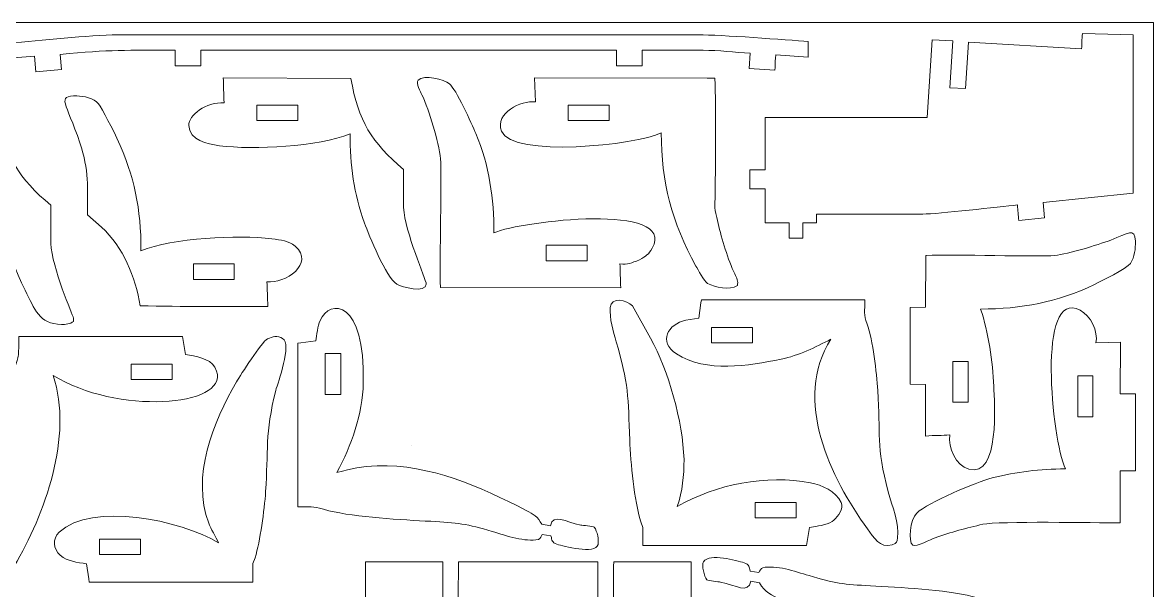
# Model space of a CAD drawing. Header units: centimetres. Extents: x -5.6 to 52.4, y -14 to 24.
# Drawn here: x 33.65 to 52.41, y 14.59 to 24.01 of the extents above; entities that cross this region are included whole.
import ezdxf

# ---------------------------------------------------------------- set-up
doc = ezdxf.new("R2010")
doc.units = ezdxf.units.CM
doc.header["$MEASUREMENT"] = 0
doc.layers.add('Camada 1', color=7, linetype='Continuous')

msp = doc.modelspace()

# ---------------------------------------------------------------- linework, layer by layer
at = {"layer": 'Camada 1', "color": 5, "lineweight": 9}
msp.add_open_spline([(52.40695, -13.99431), (52.40695, -13.99431), (-5.59305, -13.99431), (-5.59305, -13.99431), (-5.59305, -13.99431), (-5.59305, -13.99431), (52.40695, -13.9943), (52.40695, -13.9943), (52.40695, -13.9943), (52.40695, -13.9943), (52.40695, 24.00571), (52.40695, 24.00571), (52.40695, 24.00571), (52.40695, 24.00571), (-5.59305, 24.00571), (-5.59305, 24.00571), (-5.59305, 24.00571), (-5.59305, 24.00571), (-5.59305, -13.9943), (-5.59305, -13.9943)], degree=3, knots=[0, 0, 0, 0, 0.16666667, 0.16666667, 0.16666667, 0.16666667, 0.33333333, 0.33333333, 0.33333333, 0.33333333, 0.5, 0.5, 0.5, 0.5, 0.66666667, 0.66666667, 0.66666667, 0.66666667, 1, 1, 1, 1], dxfattribs=at)
at = {"layer": 'Camada 1', "color": 3, "lineweight": 9}
for points, knots in [([(46.36228, 20.46986), (46.36228, 20.46986), (46.36228, 20.43235), (46.36228, 20.43235), (46.36228, 20.43235), (46.36228, 20.43235), (46.59359, 20.43235), (46.59359, 20.43235), (46.59359, 20.43235), (46.59359, 20.43235), (46.59359, 20.68864), (46.59359, 20.68864), (46.59359, 20.68864), (46.59359, 20.68864), (46.81865, 20.68864), (46.81865, 20.68864), (46.81865, 20.68864), (46.81865, 20.68864), (46.81865, 20.83243), (46.81865, 20.83243), (46.81865, 20.83243), (46.81865, 20.83243), (48.58161, 20.83243), (48.58161, 20.83243), (48.58161, 20.83243), (48.83569, 20.83243), (49.85037, 20.953), (50.15073, 20.98248), (50.15073, 20.98248), (50.16397, 20.89006), (50.16149, 20.81142), (50.17575, 20.72616), (50.17575, 20.72616), (50.17575, 20.72616), (50.60086, 20.76993), (50.60086, 20.76993), (50.60086, 20.76993), (50.60086, 20.76993), (50.57584, 21.02623), (50.57584, 21.02623), (50.57584, 21.02623), (50.57584, 21.02623), (52.06997, 21.17629), (52.06997, 21.17629), (52.06997, 21.17629), (52.06997, 21.17629), (52.06997, 23.80191), (52.06997, 23.80191), (52.06997, 23.80191), (52.06997, 23.80191), (51.23226, 23.82695), (51.23226, 23.82695), (51.23226, 23.82695), (51.21334, 23.71323), (51.22677, 23.66349), (51.2135, 23.57065), (51.2135, 23.57065), (51.2135, 23.57065), (49.33804, 23.68316), (49.33804, 23.68316), (49.33804, 23.68316), (49.33804, 23.68316), (49.28801, 22.91422), (49.28801, 22.91422), (49.28801, 22.91422), (49.28801, 22.91422), (49.03171, 22.9267), (49.03171, 22.9267), (49.03171, 22.9267), (49.03171, 22.9267), (49.08173, 23.70191), (49.08173, 23.70191), (49.08173, 23.70191), (49.08173, 23.70191), (48.73787, 23.72066), (48.73787, 23.72066), (48.73787, 23.72066), (48.73787, 23.72066), (48.65662, 22.43284), (48.65662, 22.43284), (48.65662, 22.43284), (47.76056, 22.43284), (46.86449, 22.43284), (45.96843, 22.43284), (45.96843, 22.43284), (45.96843, 22.43284), (45.96843, 21.56387), (45.96843, 21.56387), (45.96843, 21.56387), (45.96843, 21.56387), (45.71212, 21.56387), (45.71212, 21.56387), (45.71212, 21.56387), (45.71212, 21.56387), (45.71212, 21.2513), (45.71212, 21.2513), (45.71212, 21.2513), (45.71212, 21.2513), (45.96843, 21.2513), (45.96843, 21.2513), (45.96843, 21.2513), (45.96843, 21.2513), (45.96843, 20.68864), (45.96843, 20.68864), (45.96843, 20.68864), (45.96843, 20.68864), (46.36228, 20.68864), (46.36228, 20.68864), (46.36228, 20.68864), (46.36228, 20.68864), (46.36228, 20.46986), (46.36228, 20.46986)], [0, 0, 0, 0, 0.03448276, 0.03448276, 0.03448276, 0.03448276, 0.06896552, 0.06896552, 0.06896552, 0.06896552, 0.10344828, 0.10344828, 0.10344828, 0.10344828, 0.13793103, 0.13793103, 0.13793103, 0.13793103, 0.17241379, 0.17241379, 0.17241379, 0.17241379, 0.20689655, 0.20689655, 0.20689655, 0.20689655, 0.24137931, 0.24137931, 0.24137931, 0.24137931, 0.27586207, 0.27586207, 0.27586207, 0.27586207, 0.31034483, 0.31034483, 0.31034483, 0.31034483, 0.34482759, 0.34482759, 0.34482759, 0.34482759, 0.37931034, 0.37931034, 0.37931034, 0.37931034, 0.4137931, 0.4137931, 0.4137931, 0.4137931, 0.44827586, 0.44827586, 0.44827586, 0.44827586, 0.48275862, 0.48275862, 0.48275862, 0.48275862, 0.51724138, 0.51724138, 0.51724138, 0.51724138, 0.55172414, 0.55172414, 0.55172414, 0.55172414, 0.5862069, 0.5862069, 0.5862069, 0.5862069, 0.62068966, 0.62068966, 0.62068966, 0.62068966, 0.65517241, 0.65517241, 0.65517241, 0.65517241, 0.68965517, 0.68965517, 0.68965517, 0.68965517, 0.72413793, 0.72413793, 0.72413793, 0.72413793, 0.75862069, 0.75862069, 0.75862069, 0.75862069, 0.79310345, 0.79310345, 0.79310345, 0.79310345, 0.82758621, 0.82758621, 0.82758621, 0.82758621, 0.86206897, 0.86206897, 0.86206897, 0.86206897, 0.89655172, 0.89655172, 0.89655172, 0.89655172, 0.93103448, 0.93103448, 0.93103448, 0.93103448, 1, 1, 1, 1]), ([(46.13079, 23.2602), (46.13079, 23.2602), (46.12456, 23.21645), (46.12456, 23.21645), (46.12456, 23.21645), (46.12456, 23.21645), (45.69944, 23.2477), (45.69944, 23.2477), (45.69944, 23.2477), (45.69944, 23.2477), (45.7182, 23.49776), (45.7182, 23.49776), (45.7182, 23.49776), (45.45955, 23.5153), (45.19608, 23.54777), (44.93674, 23.54777), (44.93674, 23.54777), (44.93674, 23.54777), (43.92402, 23.54777), (43.92402, 23.54777), (43.92402, 23.54777), (43.92402, 23.54777), (43.92402, 23.29147), (43.92402, 23.29147), (43.92402, 23.29147), (43.92402, 23.29147), (43.4989, 23.29147), (43.4989, 23.29147), (43.4989, 23.29147), (43.4989, 23.29147), (43.4989, 23.54777), (43.4989, 23.54777), (43.4989, 23.54777), (43.4989, 23.54777), (36.60341, 23.54777), (36.60341, 23.54777), (36.60341, 23.54777), (36.60341, 23.54777), (36.60341, 23.29147), (36.60341, 23.29147), (36.60341, 23.29147), (36.60341, 23.29147), (36.1783, 23.29147), (36.1783, 23.29147), (36.1783, 23.29147), (36.1783, 23.29147), (36.1783, 23.54777), (36.1783, 23.54777), (36.1783, 23.54777), (35.37474, 23.54777), (35.1, 23.55789), (34.27159, 23.47901), (34.27159, 23.47901), (34.27159, 23.47901), (34.29035, 23.22894), (34.29035, 23.22894), (34.29035, 23.22894), (34.29035, 23.22894), (33.86523, 23.19144), (33.86523, 23.19144), (33.86523, 23.19144), (33.86523, 23.19144), (33.84648, 23.44776), (33.84648, 23.44776), (33.84648, 23.44776), (33.84648, 23.44776), (33.42136, 23.4165), (33.42136, 23.4165), (33.42136, 23.4165), (33.42136, 23.4165), (33.42136, 23.66657), (33.42136, 23.66657), (33.42136, 23.66657), (33.94388, 23.70883), (34.73753, 23.79797), (35.22806, 23.80411), (35.22806, 23.80411), (35.22806, 23.80411), (44.868, 23.80411), (44.868, 23.80411), (44.868, 23.80411), (45.20215, 23.80411), (46.33923, 23.72015), (46.68095, 23.69154), (46.68095, 23.69154), (46.68095, 23.69154), (46.68095, 23.43525), (46.68095, 23.43525), (46.68095, 23.43525), (46.68095, 23.43525), (46.14331, 23.47276), (46.14331, 23.47276), (46.14331, 23.47276), (46.12992, 23.39228), (46.13079, 23.34076), (46.13079, 23.2602)], [0, 0, 0, 0, 0.04, 0.04, 0.04, 0.04, 0.08, 0.08, 0.08, 0.08, 0.12, 0.12, 0.12, 0.12, 0.16, 0.16, 0.16, 0.16, 0.2, 0.2, 0.2, 0.2, 0.24, 0.24, 0.24, 0.24, 0.28, 0.28, 0.28, 0.28, 0.32, 0.32, 0.32, 0.32, 0.36, 0.36, 0.36, 0.36, 0.4, 0.4, 0.4, 0.4, 0.44, 0.44, 0.44, 0.44, 0.48, 0.48, 0.48, 0.48, 0.52, 0.52, 0.52, 0.52, 0.56, 0.56, 0.56, 0.56, 0.6, 0.6, 0.6, 0.6, 0.64, 0.64, 0.64, 0.64, 0.68, 0.68, 0.68, 0.68, 0.72, 0.72, 0.72, 0.72, 0.76, 0.76, 0.76, 0.76, 0.8, 0.8, 0.8, 0.8, 0.84, 0.84, 0.84, 0.84, 0.88, 0.88, 0.88, 0.88, 0.92, 0.92, 0.92, 0.92, 1, 1, 1, 1]), ([(36.91143, 21.96395), (36.70525, 21.99696), (36.42103, 22.0461), (36.40507, 22.30153), (36.40507, 22.30153), (36.39491, 22.46415), (36.69066, 22.69682), (36.99272, 22.67662), (36.99272, 22.67662), (36.97672, 22.8367), (36.98714, 22.95725), (36.97396, 23.08923), (36.97396, 23.08923), (36.97396, 23.08923), (39.09322, 23.07675), (39.09322, 23.07675), (39.09322, 23.07675), (39.21486, 22.37793), (39.43629, 22.01834), (39.96844, 21.5701), (39.96844, 21.5701), (39.96844, 21.5701), (39.96844, 20.9387), (39.96844, 20.9387), (39.96844, 20.9387), (39.9853, 20.53116), (40.34353, 19.7473), (40.34353, 19.66964), (40.34353, 19.66964), (40.34353, 19.51373), (39.93403, 19.62139), (39.85592, 19.66964), (39.85592, 19.66964), (39.6782, 19.77942), (39.39093, 20.48361), (39.31829, 20.6824), (39.31829, 20.6824), (39.14008, 21.17008), (39.08074, 21.64711), (39.08074, 22.16402), (39.08074, 22.16402), (38.55554, 21.94515), (37.48578, 21.89502), (36.91143, 21.96395)], [0, 0, 0, 0, 0.08333333, 0.08333333, 0.08333333, 0.08333333, 0.16666667, 0.16666667, 0.16666667, 0.16666667, 0.25, 0.25, 0.25, 0.25, 0.33333333, 0.33333333, 0.33333333, 0.33333333, 0.41666667, 0.41666667, 0.41666667, 0.41666667, 0.5, 0.5, 0.5, 0.5, 0.58333333, 0.58333333, 0.58333333, 0.58333333, 0.66666667, 0.66666667, 0.66666667, 0.66666667, 0.75, 0.75, 0.75, 0.75, 0.83333333, 0.83333333, 0.83333333, 0.83333333, 1, 1, 1, 1]), ([(43.87974, 20.07062), (43.73697, 20.02307), (43.69642, 19.9845), (43.55466, 20.00812), (43.55466, 20.00812), (43.56716, 19.88277), (43.55822, 19.75953), (43.57342, 19.60803), (43.57342, 19.60803), (43.57342, 19.60803), (40.5789, 19.61427), (40.5789, 19.61427), (40.5789, 19.61427), (40.55975, 20.05495), (40.60466, 21.48586), (40.5789, 21.74604), (40.5789, 21.74604), (40.54978, 22.04016), (40.39412, 22.54678), (40.27258, 22.80883), (40.27258, 22.80883), (40.25016, 22.85718), (40.16207, 23.00189), (40.21005, 23.05262), (40.21005, 23.05262), (40.30599, 23.15407), (40.63694, 23.06033), (40.72893, 22.99012), (40.72893, 22.99012), (40.83479, 22.90932), (41.09657, 22.32905), (41.16655, 22.16491), (41.16655, 22.16491), (41.38949, 21.64196), (41.46663, 21.07649), (41.46663, 20.52075), (41.46663, 20.52075), (41.93529, 20.72153), (44.50877, 21.02347), (44.09229, 20.26441), (44.09229, 20.26441), (44.03334, 20.15697), (43.99027, 20.14214), (43.87974, 20.07062)], [0, 0, 0, 0, 0.08333333, 0.08333333, 0.08333333, 0.08333333, 0.16666667, 0.16666667, 0.16666667, 0.16666667, 0.25, 0.25, 0.25, 0.25, 0.33333333, 0.33333333, 0.33333333, 0.33333333, 0.41666667, 0.41666667, 0.41666667, 0.41666667, 0.5, 0.5, 0.5, 0.5, 0.58333333, 0.58333333, 0.58333333, 0.58333333, 0.66666667, 0.66666667, 0.66666667, 0.66666667, 0.75, 0.75, 0.75, 0.75, 0.83333333, 0.83333333, 0.83333333, 0.83333333, 1, 1, 1, 1]), ([(45.00501, 23.08388), (45.00501, 23.08388), (45.13005, 23.08388), (45.13005, 23.08388), (45.13005, 23.08388), (45.15493, 22.56044), (45.1413, 21.7255), (45.13629, 21.18341), (45.13629, 21.18341), (45.13105, 20.89971), (45.11686, 20.97544), (45.18631, 20.67703), (45.18631, 20.67703), (45.24557, 20.42242), (45.34974, 20.07329), (45.46137, 19.83931), (45.46137, 19.83931), (45.4942, 19.77051), (45.52288, 19.7165), (45.50514, 19.64553), (45.50514, 19.64553), (45.37595, 19.56804), (45.13643, 19.60734), (45.01126, 19.68304), (45.01126, 19.68304), (44.95159, 19.72239), (44.84918, 19.91337), (44.81746, 19.97061), (44.81746, 19.97061), (44.42007, 20.68767), (44.24231, 21.36441), (44.24231, 22.1774), (44.24231, 22.1774), (43.83995, 21.97624), (41.76438, 21.75659), (41.59167, 22.20866), (41.59167, 22.20866), (41.47828, 22.50547), (41.91405, 22.72424), (42.15429, 22.69004), (42.15429, 22.69004), (42.15429, 22.69004), (42.14178, 23.09013), (42.14178, 23.09013), (42.14178, 23.09013), (42.14178, 23.09013), (45.00501, 23.08388), (45.00501, 23.08388)], [0, 0, 0, 0, 0.07692308, 0.07692308, 0.07692308, 0.07692308, 0.15384615, 0.15384615, 0.15384615, 0.15384615, 0.23076923, 0.23076923, 0.23076923, 0.23076923, 0.30769231, 0.30769231, 0.30769231, 0.30769231, 0.38461538, 0.38461538, 0.38461538, 0.38461538, 0.46153846, 0.46153846, 0.46153846, 0.46153846, 0.53846154, 0.53846154, 0.53846154, 0.53846154, 0.61538462, 0.61538462, 0.61538462, 0.61538462, 0.69230769, 0.69230769, 0.69230769, 0.69230769, 0.76923077, 0.76923077, 0.76923077, 0.76923077, 0.84615385, 0.84615385, 0.84615385, 0.84615385, 1, 1, 1, 1]), ([(37.77993, 20.42323), (37.94499, 20.3968), (38.04935, 20.39671), (38.16754, 20.29819), (38.16754, 20.29819), (38.50642, 20.0157), (38.00052, 19.66742), (37.69867, 19.71054), (37.69867, 19.71054), (37.71181, 19.57879), (37.70217, 19.45095), (37.71742, 19.29794), (37.71742, 19.29794), (37.01116, 19.29794), (36.30426, 19.29709), (35.59814, 19.31045), (35.59814, 19.31045), (35.51507, 19.78826), (35.32304, 20.27912), (34.95423, 20.61702), (34.95423, 20.61702), (34.95423, 20.61702), (34.72292, 20.81707), (34.72292, 20.81707), (34.72292, 20.81707), (34.72292, 21.26353), (34.7498, 21.56097), (34.59788, 22.01112), (34.59788, 22.01112), (34.36691, 22.69549), (34.20198, 22.7883), (34.54789, 22.79255), (34.54789, 22.79255), (34.65763, 22.78613), (34.83018, 22.75505), (34.90423, 22.66128), (34.90423, 22.66128), (34.96381, 22.58583), (35.16571, 22.19154), (35.21055, 22.09238), (35.21055, 22.09238), (35.5075, 21.4357), (35.61064, 20.92915), (35.61064, 20.22318), (35.61064, 20.22318), (36.12654, 20.43794), (37.22843, 20.48685), (37.77993, 20.42323)], [0, 0, 0, 0, 0.07692308, 0.07692308, 0.07692308, 0.07692308, 0.15384615, 0.15384615, 0.15384615, 0.15384615, 0.23076923, 0.23076923, 0.23076923, 0.23076923, 0.30769231, 0.30769231, 0.30769231, 0.30769231, 0.38461538, 0.38461538, 0.38461538, 0.38461538, 0.46153846, 0.46153846, 0.46153846, 0.46153846, 0.53846154, 0.53846154, 0.53846154, 0.53846154, 0.61538462, 0.61538462, 0.61538462, 0.61538462, 0.69230769, 0.69230769, 0.69230769, 0.69230769, 0.76923077, 0.76923077, 0.76923077, 0.76923077, 0.84615385, 0.84615385, 0.84615385, 0.84615385, 1, 1, 1, 1]), ([(31.0576, 21.37109), (30.90989, 21.39382), (30.73393, 21.40946), (30.62623, 21.52738), (30.62623, 21.52738), (30.36116, 21.81759), (30.87716, 22.12113), (31.13887, 22.08377), (31.13887, 22.08377), (31.13887, 22.08377), (31.12009, 22.49637), (31.12009, 22.49637), (31.12009, 22.49637), (31.12009, 22.49637), (33.23939, 22.48386), (33.23939, 22.48386), (33.23939, 22.48386), (33.3608, 21.78528), (33.58266, 21.42523), (34.11461, 20.97723), (34.11461, 20.97723), (34.11461, 20.97723), (34.11461, 20.34585), (34.11461, 20.34585), (34.11461, 20.34585), (34.13133, 19.94086), (34.48019, 19.15848), (34.4897, 19.10804), (34.4897, 19.10804), (34.4897, 19.10804), (34.4897, 19.05178), (34.4897, 19.05178), (34.4897, 19.05178), (34.43078, 19.00756), (34.36469, 18.9999), (34.28966, 19.00176), (34.28966, 19.00176), (33.91445, 19.01104), (33.84945, 19.25055), (33.68949, 19.57066), (33.68949, 19.57066), (33.35857, 20.23288), (33.22687, 20.83156), (33.22687, 21.57113), (33.22687, 21.57113), (32.70167, 21.35244), (31.63211, 21.30217), (31.0576, 21.37109)], [0, 0, 0, 0, 0.07692308, 0.07692308, 0.07692308, 0.07692308, 0.15384615, 0.15384615, 0.15384615, 0.15384615, 0.23076923, 0.23076923, 0.23076923, 0.23076923, 0.30769231, 0.30769231, 0.30769231, 0.30769231, 0.38461538, 0.38461538, 0.38461538, 0.38461538, 0.46153846, 0.46153846, 0.46153846, 0.46153846, 0.53846154, 0.53846154, 0.53846154, 0.53846154, 0.61538462, 0.61538462, 0.61538462, 0.61538462, 0.69230769, 0.69230769, 0.69230769, 0.69230769, 0.76923077, 0.76923077, 0.76923077, 0.76923077, 0.84615385, 0.84615385, 0.84615385, 0.84615385, 1, 1, 1, 1]), ([(48.64004, 20.14538), (49.08661, 20.16664), (50.52155, 20.11904), (50.76558, 20.14538), (50.76558, 20.14538), (51.00963, 20.17172), (51.45927, 20.31316), (51.7033, 20.40168), (51.7033, 20.40168), (51.98473, 20.50763), (52.10104, 20.62054), (52.10966, 20.38293), (52.10966, 20.38293), (52.11096, 20.25641), (52.09499, 20.12418), (52.02838, 20.01411), (52.02838, 20.01411), (51.96792, 19.93023), (51.53274, 19.71386), (51.42825, 19.66401), (51.42825, 19.66401), (50.80443, 19.3664), (50.21684, 19.25766), (49.54026, 19.25766), (49.54026, 19.25766), (49.67175, 18.87513), (49.74078, 18.37837), (49.75906, 17.9761), (49.75906, 17.9761), (49.77094, 17.71459), (49.86397, 16.45741), (49.34646, 16.60075), (49.34646, 16.60075), (49.12316, 16.6626), (49.00475, 16.9637), (49.02763, 17.16966), (49.02763, 17.16966), (48.90286, 17.15711), (48.77866, 17.16599), (48.62754, 17.1509), (48.62754, 17.1509), (48.62754, 17.1509), (48.62754, 18.00737), (48.62754, 18.00737), (48.62754, 18.00737), (48.62754, 18.00737), (48.37123, 18.0136), (48.37123, 18.0136), (48.37123, 18.0136), (48.37123, 18.0136), (48.37123, 19.28267), (48.37123, 19.28267), (48.37123, 19.28267), (48.37123, 19.28267), (48.62754, 19.28892), (48.62754, 19.28892), (48.62754, 19.28892), (48.62754, 19.28892), (48.63377, 20.14538), (48.63377, 20.14538), (48.63377, 20.14538), (48.63377, 20.14538), (48.64004, 20.14538), (48.64004, 20.14538)], [0, 0, 0, 0, 0.05882353, 0.05882353, 0.05882353, 0.05882353, 0.11764706, 0.11764706, 0.11764706, 0.11764706, 0.17647059, 0.17647059, 0.17647059, 0.17647059, 0.23529412, 0.23529412, 0.23529412, 0.23529412, 0.29411765, 0.29411765, 0.29411765, 0.29411765, 0.35294118, 0.35294118, 0.35294118, 0.35294118, 0.41176471, 0.41176471, 0.41176471, 0.41176471, 0.47058824, 0.47058824, 0.47058824, 0.47058824, 0.52941176, 0.52941176, 0.52941176, 0.52941176, 0.58823529, 0.58823529, 0.58823529, 0.58823529, 0.64705882, 0.64705882, 0.64705882, 0.64705882, 0.70588235, 0.70588235, 0.70588235, 0.70588235, 0.76470588, 0.76470588, 0.76470588, 0.76470588, 0.82352941, 0.82352941, 0.82352941, 0.82352941, 0.88235294, 0.88235294, 0.88235294, 0.88235294, 1, 1, 1, 1]), ([(51.84085, 15.71302), (51.45344, 15.71302), (49.83578, 15.74293), (49.57777, 15.68802), (49.57777, 15.68802), (49.30653, 15.63029), (49.0441, 15.55578), (48.78384, 15.46296), (48.78384, 15.46296), (48.72763, 15.44159), (48.46488, 15.30826), (48.41498, 15.3442), (48.41498, 15.3442), (48.33802, 15.39963), (48.36643, 15.76185), (48.48375, 15.87555), (48.48375, 15.87555), (48.6592, 16.04559), (49.46246, 16.38916), (49.73407, 16.45697), (49.73407, 16.45697), (50.13803, 16.55783), (50.5243, 16.60699), (50.94687, 16.60699), (50.94687, 16.60699), (50.72111, 17.09636), (50.46678, 19.62353), (51.19067, 19.2389), (51.19067, 19.2389), (51.36437, 19.14661), (51.49629, 18.88855), (51.45324, 18.69502), (51.45324, 18.69502), (51.45324, 18.69502), (51.8596, 18.70754), (51.8596, 18.70754), (51.8596, 18.70754), (51.8596, 18.70754), (51.85333, 17.85107), (51.85333, 17.85107), (51.85333, 17.85107), (51.85333, 17.85107), (52.10966, 17.85107), (52.10966, 17.85107), (52.10966, 17.85107), (52.10966, 17.85107), (52.10966, 16.57574), (52.10966, 16.57574), (52.10966, 16.57574), (52.10966, 16.57574), (51.85333, 16.57574), (51.85333, 16.57574), (51.85333, 16.57574), (51.85333, 16.57574), (51.85333, 15.71302), (51.85333, 15.71302), (51.85333, 15.71302), (51.85333, 15.71302), (51.84085, 15.71302), (51.84085, 15.71302)], [0, 0, 0, 0, 0.0625, 0.0625, 0.0625, 0.0625, 0.125, 0.125, 0.125, 0.125, 0.1875, 0.1875, 0.1875, 0.1875, 0.25, 0.25, 0.25, 0.25, 0.3125, 0.3125, 0.3125, 0.3125, 0.375, 0.375, 0.375, 0.375, 0.4375, 0.4375, 0.4375, 0.4375, 0.5, 0.5, 0.5, 0.5, 0.5625, 0.5625, 0.5625, 0.5625, 0.625, 0.625, 0.625, 0.625, 0.6875, 0.6875, 0.6875, 0.6875, 0.75, 0.75, 0.75, 0.75, 0.8125, 0.8125, 0.8125, 0.8125, 0.875, 0.875, 0.875, 0.875, 1, 1, 1, 1]), ([(38.26094, 18.6953), (38.26094, 18.6953), (38.21096, 18.68903), (38.21096, 18.68903), (38.21096, 18.68903), (38.21096, 18.68903), (38.21096, 15.97585), (38.21096, 15.97585), (38.21096, 15.97585), (38.51793, 15.97585), (38.44651, 15.9895), (38.72984, 15.91334), (38.72984, 15.91334), (39.17283, 15.80531), (39.95113, 15.76143), (40.41775, 15.73828), (40.41775, 15.73828), (40.84819, 15.71692), (41.02846, 15.69377), (41.43675, 15.56951), (41.43675, 15.56951), (41.67899, 15.49578), (41.98126, 15.39129), (42.20569, 15.43821), (42.20569, 15.43821), (42.23662, 15.44889), (42.25491, 15.49288), (42.26822, 15.51949), (42.26822, 15.51949), (42.26822, 15.51949), (42.412, 15.49447), (42.412, 15.49447), (42.412, 15.49447), (42.43246, 15.42282), (42.42459, 15.38927), (42.51202, 15.35696), (42.51202, 15.35696), (42.61023, 15.32793), (43.15451, 15.1858), (43.19343, 15.35069), (43.19343, 15.35069), (43.21036, 15.4224), (43.18141, 15.57616), (43.13093, 15.63828), (43.13093, 15.63828), (43.10657, 15.65902), (42.93669, 15.67108), (42.90586, 15.67578), (42.90586, 15.67578), (42.65205, 15.72745), (42.44128, 15.87603), (42.40573, 15.66327), (42.40573, 15.66327), (42.40573, 15.66327), (42.26195, 15.68827), (42.26195, 15.68827), (42.26195, 15.68827), (42.19258, 15.81307), (42.12598, 15.85401), (41.99941, 15.91959), (41.99941, 15.91959), (41.23764, 16.31005), (40.40802, 16.68484), (39.53001, 16.65729), (39.53001, 16.65729), (39.26045, 16.64883), (39.11622, 16.61284), (38.86111, 16.54474), (38.86111, 16.54474), (39.1031, 16.99448), (39.28498, 17.51016), (39.2987, 18.03261), (39.2987, 18.03261), (39.33469, 19.40342), (38.7438, 19.44653), (38.57977, 19.05788), (38.57977, 19.05788), (38.54983, 18.98694), (38.51929, 18.81537), (38.51101, 18.7328), (38.51101, 18.7328), (38.51101, 18.7328), (38.26094, 18.6953), (38.26094, 18.6953)], [0, 0, 0, 0, 0.04545455, 0.04545455, 0.04545455, 0.04545455, 0.09090909, 0.09090909, 0.09090909, 0.09090909, 0.13636364, 0.13636364, 0.13636364, 0.13636364, 0.18181818, 0.18181818, 0.18181818, 0.18181818, 0.22727273, 0.22727273, 0.22727273, 0.22727273, 0.27272727, 0.27272727, 0.27272727, 0.27272727, 0.31818182, 0.31818182, 0.31818182, 0.31818182, 0.36363636, 0.36363636, 0.36363636, 0.36363636, 0.40909091, 0.40909091, 0.40909091, 0.40909091, 0.45454545, 0.45454545, 0.45454545, 0.45454545, 0.5, 0.5, 0.5, 0.5, 0.54545455, 0.54545455, 0.54545455, 0.54545455, 0.59090909, 0.59090909, 0.59090909, 0.59090909, 0.63636364, 0.63636364, 0.63636364, 0.63636364, 0.68181818, 0.68181818, 0.68181818, 0.68181818, 0.72727273, 0.72727273, 0.72727273, 0.72727273, 0.77272727, 0.77272727, 0.77272727, 0.77272727, 0.81818182, 0.81818182, 0.81818182, 0.81818182, 0.86363636, 0.86363636, 0.86363636, 0.86363636, 0.90909091, 0.90909091, 0.90909091, 0.90909091, 1, 1, 1, 1]), ([(46.77027, 15.64425), (46.77027, 15.64425), (46.70149, 15.63801), (46.70149, 15.63801), (46.70149, 15.63801), (46.70149, 15.63801), (46.65148, 15.33793), (46.65148, 15.33793), (46.65148, 15.33793), (46.65148, 15.33793), (43.93829, 15.33793), (43.93829, 15.33793), (43.93829, 15.33793), (43.93829, 15.33793), (43.93829, 15.63801), (43.93829, 15.63801), (43.93829, 15.63801), (43.93829, 15.63801), (43.90078, 15.73177), (43.90078, 15.73177), (43.90078, 15.73177), (43.79472, 16.08367), (43.73319, 16.71056), (43.71949, 17.08212), (43.71949, 17.08212), (43.69347, 17.78791), (43.70011, 18.03377), (43.49443, 18.71377), (43.49443, 18.71377), (43.44312, 18.8834), (43.38358, 19.10548), (43.39442, 19.28267), (43.39442, 19.28267), (43.4054, 19.46216), (43.67365, 19.41201), (43.76323, 19.30767), (43.76323, 19.30767), (43.76323, 19.30767), (44.06332, 18.7763), (44.06332, 18.7763), (44.06332, 18.7763), (44.36257, 18.23061), (44.60116, 17.39527), (44.6197, 16.76328), (44.6197, 16.76328), (44.6197, 16.48762), (44.59486, 16.24453), (44.50718, 15.98184), (44.50718, 15.98184), (45.14858, 16.35427), (45.98306, 16.51664), (46.72024, 16.37568), (46.72024, 16.37568), (46.90778, 16.33982), (47.13943, 16.2332), (47.22661, 16.05061), (47.22661, 16.05061), (47.2781, 15.94277), (47.17445, 15.82559), (47.10783, 15.7568), (47.10783, 15.7568), (47.04083, 15.69373), (46.8644, 15.66138), (46.77027, 15.64425)], [0, 0, 0, 0, 0.05882353, 0.05882353, 0.05882353, 0.05882353, 0.11764706, 0.11764706, 0.11764706, 0.11764706, 0.17647059, 0.17647059, 0.17647059, 0.17647059, 0.23529412, 0.23529412, 0.23529412, 0.23529412, 0.29411765, 0.29411765, 0.29411765, 0.29411765, 0.35294118, 0.35294118, 0.35294118, 0.35294118, 0.41176471, 0.41176471, 0.41176471, 0.41176471, 0.47058824, 0.47058824, 0.47058824, 0.47058824, 0.52941176, 0.52941176, 0.52941176, 0.52941176, 0.58823529, 0.58823529, 0.58823529, 0.58823529, 0.64705882, 0.64705882, 0.64705882, 0.64705882, 0.70588235, 0.70588235, 0.70588235, 0.70588235, 0.76470588, 0.76470588, 0.76470588, 0.76470588, 0.82352941, 0.82352941, 0.82352941, 0.82352941, 0.88235294, 0.88235294, 0.88235294, 0.88235294, 1, 1, 1, 1]), ([(44.90104, 19.35768), (44.90104, 19.35768), (44.90727, 19.40771), (44.90727, 19.40771), (44.90727, 19.40771), (44.90727, 19.40771), (47.62046, 19.40771), (47.62046, 19.40771), (47.62046, 19.40771), (47.62046, 19.21456), (47.59654, 19.1749), (47.65797, 19.00759), (47.65797, 19.00759), (47.75524, 18.74268), (47.8124, 18.20175), (47.83302, 17.90733), (47.83302, 17.90733), (47.88403, 17.17895), (47.80252, 16.99553), (48.00806, 16.22566), (48.00806, 16.22566), (48.07158, 15.98775), (48.19431, 15.70227), (48.16436, 15.46296), (48.16436, 15.46296), (48.15621, 15.39784), (48.1592, 15.3803), (48.07057, 15.35044), (48.07057, 15.35044), (47.87161, 15.28342), (47.76366, 15.47676), (47.66424, 15.61301), (47.66424, 15.61301), (47.05271, 16.4511), (46.41515, 17.75799), (47.05783, 18.75753), (47.05783, 18.75753), (46.80559, 18.62616), (46.51993, 18.48501), (46.23263, 18.4262), (46.23263, 18.4262), (45.68949, 18.31503), (44.9879, 18.19788), (44.49468, 18.51373), (44.49468, 18.51373), (44.18396, 18.71271), (44.35263, 19.01), (44.65097, 19.07012), (44.65097, 19.07012), (44.65097, 19.07012), (44.86353, 19.10763), (44.86353, 19.10763), (44.86353, 19.10763), (44.86353, 19.10763), (44.90104, 19.35768), (44.90104, 19.35768)], [0, 0, 0, 0, 0.06666667, 0.06666667, 0.06666667, 0.06666667, 0.13333333, 0.13333333, 0.13333333, 0.13333333, 0.2, 0.2, 0.2, 0.2, 0.26666667, 0.26666667, 0.26666667, 0.26666667, 0.33333333, 0.33333333, 0.33333333, 0.33333333, 0.4, 0.4, 0.4, 0.4, 0.46666667, 0.46666667, 0.46666667, 0.46666667, 0.53333333, 0.53333333, 0.53333333, 0.53333333, 0.6, 0.6, 0.6, 0.6, 0.66666667, 0.66666667, 0.66666667, 0.66666667, 0.73333333, 0.73333333, 0.73333333, 0.73333333, 0.8, 0.8, 0.8, 0.8, 0.86666667, 0.86666667, 0.86666667, 0.86666667, 1, 1, 1, 1]), ([(36.41588, 18.49511), (36.41588, 18.49511), (36.34711, 18.50136), (36.34711, 18.50136), (36.34711, 18.50136), (36.34711, 18.50136), (36.29709, 18.80144), (36.29709, 18.80144), (36.29709, 18.80144), (36.29709, 18.80144), (33.58393, 18.80144), (33.58393, 18.80144), (33.58393, 18.80144), (33.58393, 18.35369), (33.57639, 18.54514), (33.47766, 18.10752), (33.47766, 18.10752), (33.2635, 17.15823), (33.48789, 16.57556), (33.14006, 15.42559), (33.14006, 15.42559), (33.10462, 15.30843), (32.94647, 14.84865), (33.10256, 14.76292), (33.10256, 14.76292), (33.29868, 14.6552), (33.4184, 14.83905), (33.50889, 14.99423), (33.50889, 14.99423), (34.01241, 15.85777), (34.49186, 17.14084), (34.1528, 18.15753), (34.1528, 18.15753), (35.19703, 17.50506), (37.05184, 17.62972), (36.86598, 18.2263), (36.86598, 18.2263), (36.80624, 18.41806), (36.59561, 18.45426), (36.41588, 18.49511)], [0, 0, 0, 0, 0.09090909, 0.09090909, 0.09090909, 0.09090909, 0.18181818, 0.18181818, 0.18181818, 0.18181818, 0.27272727, 0.27272727, 0.27272727, 0.27272727, 0.36363636, 0.36363636, 0.36363636, 0.36363636, 0.45454545, 0.45454545, 0.45454545, 0.45454545, 0.54545455, 0.54545455, 0.54545455, 0.54545455, 0.63636364, 0.63636364, 0.63636364, 0.63636364, 0.72727273, 0.72727273, 0.72727273, 0.72727273, 0.81818182, 0.81818182, 0.81818182, 0.81818182, 1, 1, 1, 1]), ([(34.74672, 14.78167), (34.74672, 14.78167), (34.75297, 14.73166), (34.75297, 14.73166), (34.75297, 14.73166), (34.75297, 14.73166), (37.46615, 14.73166), (37.46615, 14.73166), (37.46615, 14.73166), (37.46615, 14.73166), (37.46615, 15.03801), (37.46615, 15.03801), (37.46615, 15.03801), (37.46615, 15.03801), (37.50366, 15.13178), (37.50366, 15.13178), (37.50366, 15.13178), (37.58791, 15.41005), (37.65713, 15.91936), (37.67871, 16.23203), (37.67871, 16.23203), (37.7249, 16.9014), (37.66484, 17.18807), (37.84749, 17.90746), (37.84749, 17.90746), (37.88084, 18.03883), (38.12343, 18.67574), (37.96001, 18.77018), (37.96001, 18.77018), (37.87578, 18.81885), (37.79109, 18.80101), (37.70994, 18.76393), (37.70994, 18.76393), (37.61075, 18.70993), (37.26476, 18.16492), (37.19733, 18.05126), (37.19733, 18.05126), (36.80285, 17.38629), (36.4436, 16.47532), (36.73471, 15.70692), (36.73471, 15.70692), (36.76712, 15.62137), (36.85151, 15.46826), (36.89726, 15.38184), (36.89726, 15.38184), (36.26286, 15.76248), (34.7996, 16.06336), (34.25284, 15.55689), (34.25284, 15.55689), (34.13697, 15.44956), (34.15508, 15.27984), (34.27159, 15.17553), (34.27159, 15.17553), (34.38854, 15.07083), (34.54942, 15.05993), (34.70922, 15.03174), (34.70922, 15.03174), (34.70922, 15.03174), (34.74672, 14.78167), (34.74672, 14.78167)], [0, 0, 0, 0, 0.0625, 0.0625, 0.0625, 0.0625, 0.125, 0.125, 0.125, 0.125, 0.1875, 0.1875, 0.1875, 0.1875, 0.25, 0.25, 0.25, 0.25, 0.3125, 0.3125, 0.3125, 0.3125, 0.375, 0.375, 0.375, 0.375, 0.4375, 0.4375, 0.4375, 0.4375, 0.5, 0.5, 0.5, 0.5, 0.5625, 0.5625, 0.5625, 0.5625, 0.625, 0.625, 0.625, 0.625, 0.6875, 0.6875, 0.6875, 0.6875, 0.75, 0.75, 0.75, 0.75, 0.8125, 0.8125, 0.8125, 0.8125, 0.875, 0.875, 0.875, 0.875, 1, 1, 1, 1]), ([(46.23835, 14.43083), (47.04306, 14.04336), (47.87335, 13.6736), (48.79524, 13.76192), (48.79524, 13.76192), (48.95681, 13.7774), (49.11406, 13.82027), (49.27037, 13.86194), (49.27037, 13.86194), (48.94437, 13.2568), (48.81496, 12.69598), (48.83275, 12.01773), (48.83275, 12.01773), (48.83804, 11.81621), (48.95924, 11.06288), (49.31411, 11.14251), (49.31411, 11.14251), (49.55261, 11.19603), (49.5995, 11.46411), (49.62044, 11.6739), (49.62044, 11.6739), (49.62044, 11.6739), (49.92052, 11.71765), (49.92052, 11.71765), (49.92052, 11.71765), (49.92052, 11.71765), (49.92052, 14.43083), (49.92052, 14.43083), (49.92052, 14.43083), (49.61357, 14.43083), (49.68496, 14.41717), (49.40164, 14.49334), (49.40164, 14.49334), (48.95856, 14.60141), (48.18045, 14.64525), (47.71374, 14.66838), (47.71374, 14.66838), (47.28318, 14.68972), (47.10304, 14.71293), (46.69472, 14.8372), (46.69472, 14.8372), (46.45249, 14.91091), (46.15008, 15.01539), (45.92579, 14.96847), (45.92579, 14.96847), (45.89487, 14.95779), (45.87655, 14.9138), (45.86326, 14.88719), (45.86326, 14.88719), (45.86326, 14.88719), (45.71947, 14.91221), (45.71947, 14.91221), (45.71947, 14.91221), (45.69906, 14.98368), (45.70687, 15.0174), (45.61946, 15.04975), (45.61946, 15.04975), (45.48992, 15.08807), (45.05014, 15.21543), (44.94428, 15.06851), (44.94428, 15.06851), (44.90343, 15.01182), (44.95645, 14.8227), (45.00054, 14.76842), (45.00054, 14.76842), (45.02497, 14.74761), (45.19477, 14.7356), (45.22561, 14.73091), (45.22561, 14.73091), (45.48503, 14.67814), (45.69003, 14.52972), (45.72574, 14.74339), (45.72574, 14.74339), (45.72574, 14.74339), (45.86953, 14.71841), (45.86953, 14.71841), (45.86953, 14.71841), (45.95927, 14.55678), (46.07101, 14.51942), (46.23835, 14.43083)], [0, 0, 0, 0, 0.04761905, 0.04761905, 0.04761905, 0.04761905, 0.0952381, 0.0952381, 0.0952381, 0.0952381, 0.14285714, 0.14285714, 0.14285714, 0.14285714, 0.19047619, 0.19047619, 0.19047619, 0.19047619, 0.23809524, 0.23809524, 0.23809524, 0.23809524, 0.28571429, 0.28571429, 0.28571429, 0.28571429, 0.33333333, 0.33333333, 0.33333333, 0.33333333, 0.38095238, 0.38095238, 0.38095238, 0.38095238, 0.42857143, 0.42857143, 0.42857143, 0.42857143, 0.47619048, 0.47619048, 0.47619048, 0.47619048, 0.52380952, 0.52380952, 0.52380952, 0.52380952, 0.57142857, 0.57142857, 0.57142857, 0.57142857, 0.61904762, 0.61904762, 0.61904762, 0.61904762, 0.66666667, 0.66666667, 0.66666667, 0.66666667, 0.71428571, 0.71428571, 0.71428571, 0.71428571, 0.76190476, 0.76190476, 0.76190476, 0.76190476, 0.80952381, 0.80952381, 0.80952381, 0.80952381, 0.85714286, 0.85714286, 0.85714286, 0.85714286, 0.9047619, 0.9047619, 0.9047619, 0.9047619, 1, 1, 1, 1]), ([(39.33555, 14.31204), (39.33555, 14.31204), (39.33555, 12.67415), (39.33555, 12.67415), (39.33555, 12.67415), (39.33555, 12.67415), (40.62337, 12.67415), (40.62337, 12.67415), (40.62337, 12.67415), (40.62337, 12.67415), (40.62337, 12.41781), (40.62337, 12.41781), (40.62337, 12.41781), (40.62337, 12.41781), (39.33555, 12.41781), (39.33555, 12.41781), (39.33555, 12.41781), (39.33555, 12.41781), (39.33555, 10.34857), (39.33555, 10.34857), (39.33555, 10.34857), (41.136, 10.34857), (42.93645, 10.34857), (44.7369, 10.34857), (44.7369, 10.34857), (44.7369, 10.34857), (44.7369, 12.41781), (44.7369, 12.41781), (44.7369, 12.41781), (44.7369, 12.41781), (43.45534, 12.41781), (43.45534, 12.41781), (43.45534, 12.41781), (43.45534, 12.41781), (43.45534, 12.67415), (43.45534, 12.67415), (43.45534, 12.67415), (43.45534, 12.67415), (44.7369, 12.67415), (44.7369, 12.67415), (44.7369, 12.67415), (44.7369, 12.67415), (44.7369, 15.06851), (44.7369, 15.06851), (44.7369, 15.06851), (44.7369, 15.06851), (43.45534, 15.06851), (43.45534, 15.06851), (43.45534, 15.06851), (43.4428, 14.88089), (43.44907, 14.64923), (43.44907, 14.45583), (43.44907, 14.45583), (43.44907, 14.45583), (43.19277, 14.45583), (43.19277, 14.45583), (43.19277, 14.45583), (43.19277, 14.45583), (43.19277, 15.06851), (43.19277, 15.06851), (43.19277, 15.06851), (43.19277, 15.06851), (40.87967, 15.06851), (40.87967, 15.06851), (40.87967, 15.06851), (40.87967, 15.06851), (40.87343, 14.45583), (40.87343, 14.45583), (40.87343, 14.45583), (40.87343, 14.45583), (40.61712, 14.45583), (40.61712, 14.45583), (40.61712, 14.45583), (40.61712, 14.45583), (40.61712, 15.06851), (40.61712, 15.06851), (40.61712, 15.06851), (40.61712, 15.06851), (39.33555, 15.06851), (39.33555, 15.06851), (39.33555, 15.06851), (39.33555, 15.06851), (39.33555, 14.31204), (39.33555, 14.31204)], [0, 0, 0, 0, 0.04545455, 0.04545455, 0.04545455, 0.04545455, 0.09090909, 0.09090909, 0.09090909, 0.09090909, 0.13636364, 0.13636364, 0.13636364, 0.13636364, 0.18181818, 0.18181818, 0.18181818, 0.18181818, 0.22727273, 0.22727273, 0.22727273, 0.22727273, 0.27272727, 0.27272727, 0.27272727, 0.27272727, 0.31818182, 0.31818182, 0.31818182, 0.31818182, 0.36363636, 0.36363636, 0.36363636, 0.36363636, 0.40909091, 0.40909091, 0.40909091, 0.40909091, 0.45454545, 0.45454545, 0.45454545, 0.45454545, 0.5, 0.5, 0.5, 0.5, 0.54545455, 0.54545455, 0.54545455, 0.54545455, 0.59090909, 0.59090909, 0.59090909, 0.59090909, 0.63636364, 0.63636364, 0.63636364, 0.63636364, 0.68181818, 0.68181818, 0.68181818, 0.68181818, 0.72727273, 0.72727273, 0.72727273, 0.72727273, 0.77272727, 0.77272727, 0.77272727, 0.77272727, 0.81818182, 0.81818182, 0.81818182, 0.81818182, 0.86363636, 0.86363636, 0.86363636, 0.86363636, 0.90909091, 0.90909091, 0.90909091, 0.90909091, 1, 1, 1, 1])]:
    msp.add_open_spline(points, degree=3, knots=knots, dxfattribs=at)
at = {"layer": 'Camada 1', "lineweight": 9}
for points, knots in [([(38.21177, 22.60161), (38.21177, 22.60161), (38.21177, 22.63912), (38.21177, 22.63912), (38.21177, 22.63912), (38.21177, 22.63912), (37.53034, 22.63912), (37.53034, 22.63912), (37.53034, 22.63912), (37.53034, 22.63912), (37.53034, 22.38282), (37.53034, 22.38282), (37.53034, 22.38282), (37.53034, 22.38282), (38.21177, 22.38282), (38.21177, 22.38282), (38.21177, 22.38282), (38.21177, 22.38282), (38.21177, 22.60161), (38.21177, 22.60161)], [0, 0, 0, 0, 0.16666667, 0.16666667, 0.16666667, 0.16666667, 0.33333333, 0.33333333, 0.33333333, 0.33333333, 0.5, 0.5, 0.5, 0.5, 0.66666667, 0.66666667, 0.66666667, 0.66666667, 1, 1, 1, 1]), ([(43.27333, 22.38371), (43.27333, 22.38371), (43.37961, 22.38371), (43.37961, 22.38371), (43.37961, 22.38371), (43.37961, 22.38371), (43.37961, 22.64), (43.37961, 22.64), (43.37961, 22.64), (43.37961, 22.64), (42.6982, 22.64), (42.6982, 22.64), (42.6982, 22.64), (42.6982, 22.64), (42.6982, 22.38371), (42.6982, 22.38371), (42.6982, 22.38371), (42.6982, 22.38371), (43.27333, 22.38371), (43.27333, 22.38371)], [0, 0, 0, 0, 0.16666667, 0.16666667, 0.16666667, 0.16666667, 0.33333333, 0.33333333, 0.33333333, 0.33333333, 0.5, 0.5, 0.5, 0.5, 0.66666667, 0.66666667, 0.66666667, 0.66666667, 1, 1, 1, 1]), ([(42.33558, 20.10188), (42.33558, 20.10188), (42.33558, 20.05813), (42.33558, 20.05813), (42.33558, 20.05813), (42.33558, 20.05813), (43.01076, 20.05813), (43.01076, 20.05813), (43.01076, 20.05813), (43.01076, 20.05813), (43.01076, 20.31444), (43.01076, 20.31444), (43.01076, 20.31444), (43.01076, 20.31444), (42.33558, 20.31444), (42.33558, 20.31444), (42.33558, 20.31444), (42.33558, 20.31444), (42.33558, 20.10188), (42.33558, 20.10188)], [0, 0, 0, 0, 0.16666667, 0.16666667, 0.16666667, 0.16666667, 0.33333333, 0.33333333, 0.33333333, 0.33333333, 0.5, 0.5, 0.5, 0.5, 0.66666667, 0.66666667, 0.66666667, 0.66666667, 1, 1, 1, 1]), ([(36.47963, 19.78555), (36.47963, 19.78555), (36.47963, 19.74805), (36.47963, 19.74805), (36.47963, 19.74805), (36.47963, 19.74805), (37.15477, 19.74805), (37.15477, 19.74805), (37.15477, 19.74805), (37.15477, 19.74805), (37.15477, 20.00435), (37.15477, 20.00435), (37.15477, 20.00435), (37.15477, 20.00435), (36.47963, 20.00435), (36.47963, 20.00435), (36.47963, 20.00435), (36.47963, 20.00435), (36.47963, 19.78555), (36.47963, 19.78555)], [0, 0, 0, 0, 0.16666667, 0.16666667, 0.16666667, 0.16666667, 0.33333333, 0.33333333, 0.33333333, 0.33333333, 0.5, 0.5, 0.5, 0.5, 0.66666667, 0.66666667, 0.66666667, 0.66666667, 1, 1, 1, 1]), ([(45.7575, 18.73253), (45.7575, 18.73253), (45.7575, 18.69502), (45.7575, 18.69502), (45.7575, 18.69502), (45.7575, 18.69502), (45.07609, 18.69502), (45.07609, 18.69502), (45.07609, 18.69502), (45.07609, 18.69502), (45.07609, 18.95133), (45.07609, 18.95133), (45.07609, 18.95133), (45.07609, 18.95133), (45.7575, 18.95133), (45.7575, 18.95133), (45.7575, 18.95133), (45.7575, 18.95133), (45.7575, 18.73253), (45.7575, 18.73253)], [0, 0, 0, 0, 0.16666667, 0.16666667, 0.16666667, 0.16666667, 0.33333333, 0.33333333, 0.33333333, 0.33333333, 0.5, 0.5, 0.5, 0.5, 0.66666667, 0.66666667, 0.66666667, 0.66666667, 1, 1, 1, 1]), ([(38.87986, 17.83883), (38.87986, 17.83883), (38.92361, 17.83883), (38.92361, 17.83883), (38.92361, 17.83883), (38.92361, 17.83883), (38.92361, 18.52025), (38.92361, 18.52025), (38.92361, 18.52025), (38.92361, 18.52025), (38.66731, 18.52025), (38.66731, 18.52025), (38.66731, 18.52025), (38.66731, 18.52025), (38.66731, 17.83883), (38.66731, 17.83883), (38.66731, 17.83883), (38.66731, 17.83883), (38.87986, 17.83883), (38.87986, 17.83883)], [0, 0, 0, 0, 0.16666667, 0.16666667, 0.16666667, 0.16666667, 0.33333333, 0.33333333, 0.33333333, 0.33333333, 0.5, 0.5, 0.5, 0.5, 0.66666667, 0.66666667, 0.66666667, 0.66666667, 1, 1, 1, 1]), ([(49.33394, 18.3887), (49.33394, 18.3887), (49.07764, 18.3887), (49.07764, 18.3887), (49.07764, 18.3887), (49.07764, 18.3887), (49.07764, 17.71353), (49.07764, 17.71353), (49.07764, 17.71353), (49.07764, 17.71353), (49.33394, 17.71353), (49.33394, 17.71353), (49.33394, 17.71353), (49.33394, 17.71353), (49.33394, 18.3887), (49.33394, 18.3887)], [0, 0, 0, 0, 0.2, 0.2, 0.2, 0.2, 0.4, 0.4, 0.4, 0.4, 0.6, 0.6, 0.6, 0.6, 1, 1, 1, 1]), ([(35.44689, 18.13253), (35.44689, 18.13253), (35.44689, 18.08876), (35.44689, 18.08876), (35.44689, 18.08876), (35.44689, 18.08876), (36.12831, 18.08876), (36.12831, 18.08876), (36.12831, 18.08876), (36.12831, 18.08876), (36.12831, 18.34509), (36.12831, 18.34509), (36.12831, 18.34509), (36.12831, 18.34509), (35.44689, 18.34509), (35.44689, 18.34509), (35.44689, 18.34509), (35.44689, 18.34509), (35.44689, 18.13253), (35.44689, 18.13253)], [0, 0, 0, 0, 0.16666667, 0.16666667, 0.16666667, 0.16666667, 0.33333333, 0.33333333, 0.33333333, 0.33333333, 0.5, 0.5, 0.5, 0.5, 0.66666667, 0.66666667, 0.66666667, 0.66666667, 1, 1, 1, 1]), ([(51.15316, 17.57598), (51.15316, 17.57598), (51.15316, 17.46971), (51.15316, 17.46971), (51.15316, 17.46971), (51.15316, 17.46971), (51.40322, 17.46971), (51.40322, 17.46971), (51.40322, 17.46971), (51.40322, 17.46971), (51.40322, 18.15114), (51.40322, 18.15114), (51.40322, 18.15114), (51.40322, 18.15114), (51.15316, 18.15114), (51.15316, 18.15114), (51.15316, 18.15114), (51.15316, 18.15114), (51.15316, 17.57598), (51.15316, 17.57598)], [0, 0, 0, 0, 0.16666667, 0.16666667, 0.16666667, 0.16666667, 0.33333333, 0.33333333, 0.33333333, 0.33333333, 0.5, 0.5, 0.5, 0.5, 0.66666667, 0.66666667, 0.66666667, 0.66666667, 1, 1, 1, 1]), ([(45.80125, 16.00686), (45.80125, 16.00686), (45.80125, 16.05061), (45.80125, 16.05061), (45.80125, 16.05061), (45.80125, 16.05061), (46.4827, 16.05061), (46.4827, 16.05061), (46.4827, 16.05061), (46.4827, 16.05061), (46.4827, 15.79431), (46.4827, 15.79431), (46.4827, 15.79431), (46.4827, 15.79431), (45.80125, 15.79431), (45.80125, 15.79431), (45.80125, 15.79431), (45.80125, 15.79431), (45.80125, 16.00686), (45.80125, 16.00686)], [0, 0, 0, 0, 0.16666667, 0.16666667, 0.16666667, 0.16666667, 0.33333333, 0.33333333, 0.33333333, 0.33333333, 0.5, 0.5, 0.5, 0.5, 0.66666667, 0.66666667, 0.66666667, 0.66666667, 1, 1, 1, 1]), ([(35.60319, 15.40684), (35.60319, 15.40684), (35.60319, 15.44435), (35.60319, 15.44435), (35.60319, 15.44435), (35.60319, 15.44435), (34.92175, 15.44435), (34.92175, 15.44435), (34.92175, 15.44435), (34.92175, 15.44435), (34.92175, 15.18804), (34.92175, 15.18804), (34.92175, 15.18804), (34.92175, 15.18804), (35.60319, 15.18804), (35.60319, 15.18804), (35.60319, 15.18804), (35.60319, 15.18804), (35.60319, 15.40684), (35.60319, 15.40684)], [0, 0, 0, 0, 0.16666667, 0.16666667, 0.16666667, 0.16666667, 0.33333333, 0.33333333, 0.33333333, 0.33333333, 0.5, 0.5, 0.5, 0.5, 0.66666667, 0.66666667, 0.66666667, 0.66666667, 1, 1, 1, 1])]:
    msp.add_open_spline(points, degree=3, knots=knots, dxfattribs=at)
msp.add_open_spline([(40.0989, 16.99485), (40.0989, 16.99485), (40.0989, 16.99485), (40.0989, 16.99485)], degree=3, dxfattribs=at)

doc.saveas('drawing.dxf')
